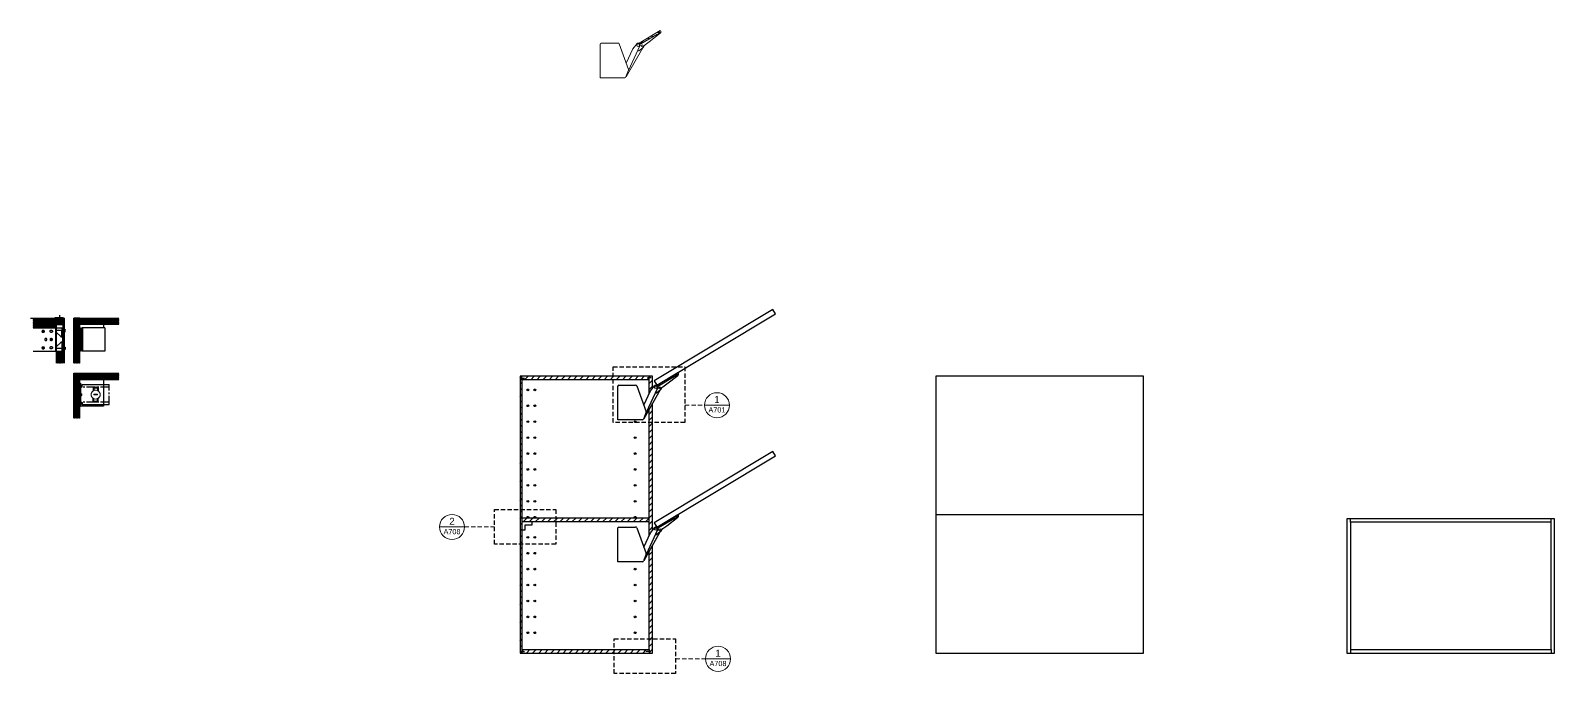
# Model space of a CAD drawing. Header units: millimetres. Extents: x -81 to 6320, y 1460 to 5690.
# Drawn here: x -80.7 to 359.7, y 2784.2 to 2970 of the extents above; entities that cross this region are included whole.
import ezdxf
from ezdxf.enums import TextEntityAlignment as Align

# ---------------------------------------------------------------- set-up
doc = ezdxf.new("R2010")
doc.units = ezdxf.units.MM
for name, pattern in [('ACAD_ISO02W100', [15, 12, -3]), ('CENTERX2', [4, 2.5, -0.5, 0.5, -0.5]), ('DASHED2', [0.375, 0.25, -0.125])]:
    doc.linetypes.add(name, pattern=pattern)
for name, color, linetype, lineweight in [('A-ANNO-SYMB', 3, 'Continuous', 18), ('meccanismi', 4, 'Continuous', 18), ('viti', 2, 'Continuous', 18)]:
    doc.layers.add(name, color=color, linetype=linetype, lineweight=lineweight)
doc.styles.get("Standard").update_dxf_attribs({"font": 'Arial.ttf'})
pattern_1 = [(45, (-31.38479, 2717.83407), (-0.08838835, 0.08838835), [])]

# ---------------------------------------------------------------- blocks, each defined once
blk = doc.blocks.new('mecc1')
for p, q in [((39.58, 324.42), (39.58, 330.26)), ((39.8, 330.49), (42.72, 330.49)), ((42.93, 330.34), (44.57, 325.85)), ((44.57, 325.77), (44.11, 324.57)), ((43.9, 324.42), (39.58, 324.42))]:
    blk.add_line(p, q)
for centre, radius, start, end in [((39.8, 330.26), 0.223, 90, 180), ((42.72, 330.26), 0.223, 20.0419, 90), ((44.46, 325.81), 0.111, 339.2869, 20.0419), ((43.9, 324.65), 0.223, 270, 339.2869)]:
    blk.add_arc(centre, radius, start, end)
blk = doc.blocks.new('anta')
blk.add_lwpolyline([(92.24, 357.47), (91.47, 358.76), (57.19, 338.14), (57.96, 336.86)], close=True)

msp = doc.modelspace()

# ---------------------------------------------------------------- hatches: boundary and pattern name
h = msp.add_hatch()
h.set_pattern_fill('ANSI31', color=256, scale=10)
h.set_pattern_definition([(45, (441.5808, 2513.2355), (-0.8838835, 0.8838835), [])])
h.paths.add_polyline_path([(61.29, 2869.13), (61.29, 2791.13), (98.09, 2791.13), (98.09, 2869.13)], flags=16)
h.paths.add_polyline_path([(61.29, 2828.13), (98.09, 2828.13), (98.09, 2829.13), (61.29, 2829.13)], flags=16)
h.paths.add_polyline_path([(99.09, 2821.31), (98.09, 2819.56), (98.09, 2824.08), (98.45, 2824.87), (99.09, 2825.63), (99.09, 2862.31), (98.09, 2860.56), (98.09, 2865.08), (98.45, 2865.87), (99.09, 2866.63), (99.09, 2870.13), (60.79, 2870.13), (60.79, 2790.13), (99.09, 2790.13)])
at = {"layer": 'meccanismi', "linetype": 'ACAD_ISO02W100'}
h = msp.add_hatch(dxfattribs=at)
h.set_pattern_fill('ANSI31', color=256)
h.set_pattern_definition([(45, (32.54337, 2809.30155), (-0.08838835, 0.08838835), [])])
h.paths.add_polyline_path([(-73.14, 2886.94), (-73.54, 2886.94), (-79.9, 2886.94), (-79.9, 2884.07), (-73.3, 2884.07), (-73.14, 2884.07)])
h.paths.add_polyline_path([(-71.34, 2878, 0.507256), (-71.55, 2877.41), (-73.14, 2877.41), (-73.14, 2873.94), (-71.34, 2873.94)])
at = {"layer": 'meccanismi'}
h = msp.add_hatch(dxfattribs=at)
h.set_pattern_fill('ANSI31', color=256, scale=0.076, angle=180)
h.set_pattern_definition([(225, (1813.89868, -17.977), (0.170624866, -0.170624866), [])])
h.paths.add_polyline_path([(-71.34, 2886.94), (-71.34, 2884.94), (-73.14, 2884.94), (-73.14, 2886.94)])
h.paths.add_polyline_path([(-71.34, 2887.14), (-71.34, 2886.94), (-73.14, 2886.94), (-73.54, 2886.94), (-73.54, 2887.14)])
at = {"layer": 'meccanismi', "linetype": 'ACAD_ISO02W100'}
h = msp.add_hatch(dxfattribs=at)
h.set_pattern_fill('ANSI31', color=256)
h.set_pattern_definition(pattern_1)
h.paths.add_polyline_path([(-66.46, 2886.94), (-55.17, 2886.94), (-55.17, 2885.03), (-66.46, 2885.03)])
edge = h.paths.add_edge_path()
edge.add_line((-68.17, 2886.94), (-66.46, 2886.94))
edge.add_line((-66.46, 2886.94), (-66.46, 2885.03))
edge.add_line((-66.46, 2885.03), (-66.46, 2883.38))
edge.add_line((-66.46, 2883.38), (-67.4, 2883.38))
edge.add_line((-67.4, 2883.38), (-67.4, 2882.89))
edge.add_line((-67.4, 2882.89), (-66.46, 2882.9))
edge.add_spline(control_points=[(-66.24, 2882.81), (-66.34, 2882.81), (-66.46, 2882.81), (-66.46, 2882.9)], knot_values=[0.000042, 0.000042, 0.000042, 0.000042, 0.246236, 0.246236, 0.246236, 0.246236], degree=3, periodic=0)
edge.add_line((-66.46, 2882.9), (-66.46, 2880.98))
edge.add_line((-66.46, 2880.98), (-67.4, 2880.98))
edge.add_line((-67.4, 2880.98), (-67.4, 2880.49))
edge.add_line((-67.4, 2880.49), (-66.46, 2880.5))
edge.add_spline(control_points=[(-66.24, 2880.41), (-66.34, 2880.41), (-66.46, 2880.41), (-66.46, 2880.5)], knot_values=[0.000042, 0.000042, 0.000042, 0.000042, 0.246236, 0.246236, 0.246236, 0.246236], degree=3, periodic=0)
edge.add_line((-66.46, 2880.5), (-66.46, 2878.58))
edge.add_line((-66.46, 2878.58), (-67.4, 2878.58))
edge.add_line((-67.4, 2878.58), (-67.4, 2878.09))
edge.add_line((-67.4, 2878.09), (-66.46, 2878.1))
edge.add_spline(control_points=[(-66.24, 2878.01), (-66.34, 2878.01), (-66.46, 2878.01), (-66.46, 2878.1)], knot_values=[0.000042, 0.000042, 0.000042, 0.000042, 0.246236, 0.246236, 0.246236, 0.246236], degree=3, periodic=0)
edge.add_line((-66.46, 2878.1), (-66.46, 2873.94))
edge.add_line((-66.46, 2873.94), (-68.17, 2873.94))
edge.add_line((-68.17, 2873.94), (-68.17, 2886.94))
h = msp.add_hatch(dxfattribs=at)
h.set_pattern_fill('ANSI31', color=256)
h.set_pattern_definition(pattern_1)
h.paths.add_polyline_path([(-66.46, 2871.02), (-55.17, 2871.02), (-55.17, 2869.11), (-66.46, 2869.11)])
edge = h.paths.add_edge_path()
edge.add_line((-68.17, 2871.02), (-66.46, 2871.02))
edge.add_line((-66.46, 2871.02), (-66.46, 2869.11))
edge.add_line((-66.46, 2869.11), (-66.46, 2867.46))
edge.add_line((-66.46, 2867.46), (-67.4, 2867.46))
edge.add_line((-67.4, 2867.46), (-67.4, 2866.97))
edge.add_line((-67.4, 2866.97), (-66.46, 2866.98))
edge.add_spline(control_points=[(-66.24, 2866.89), (-66.34, 2866.89), (-66.46, 2866.89), (-66.46, 2866.98)], knot_values=[0.000042, 0.000042, 0.000042, 0.000042, 0.246236, 0.246236, 0.246236, 0.246236], degree=3, periodic=0)
edge.add_line((-66.46, 2866.98), (-66.46, 2865.06))
edge.add_line((-66.46, 2865.06), (-67.4, 2865.06))
edge.add_line((-67.4, 2865.06), (-67.4, 2864.57))
edge.add_line((-67.4, 2864.57), (-66.46, 2864.58))
edge.add_spline(control_points=[(-66.24, 2864.49), (-66.34, 2864.49), (-66.46, 2864.49), (-66.46, 2864.58)], knot_values=[0.000042, 0.000042, 0.000042, 0.000042, 0.246236, 0.246236, 0.246236, 0.246236], degree=3, periodic=0)
edge.add_line((-66.46, 2864.58), (-66.46, 2862.66))
edge.add_line((-66.46, 2862.66), (-67.4, 2862.66))
edge.add_line((-67.4, 2862.66), (-67.4, 2862.17))
edge.add_line((-67.4, 2862.17), (-66.46, 2862.18))
edge.add_spline(control_points=[(-66.24, 2862.09), (-66.34, 2862.09), (-66.46, 2862.09), (-66.46, 2862.18)], knot_values=[0.000042, 0.000042, 0.000042, 0.000042, 0.246236, 0.246236, 0.246236, 0.246236], degree=3, periodic=0)
edge.add_line((-66.46, 2862.18), (-66.46, 2861.49))
edge.add_line((-66.46, 2861.49), (-66.46, 2858.02))
edge.add_line((-66.46, 2858.02), (-68.17, 2858.02))
edge.add_line((-68.17, 2858.02), (-68.17, 2871.02))

# ---------------------------------------------------------------- linework, layer by layer
for p, q in [((-73.14, 2873.94), (-73.14, 2886.94)), ((-72.24, 2886.14), (-72.24, 2887.74)), ((-70.94, 2886.94), (-71.34, 2886.94)), ((-71.34, 2886.94), (-71.34, 2873.94)), ((-68.17, 2873.94), (-68.17, 2886.94)), ((-66.46, 2886.94), (-68.17, 2886.94)), ((-66.46, 2886.94), (-55.17, 2886.94)), ((-59.6, 2885.03), (-59.6, 2884.07)), ((-77.62, 2884.07), (-73.14, 2884.07)), ((-73.52, 2884.07), (-73.52, 2878)), ((-73.14, 2877.41), (-73.14, 2884.07)), ((-71.34, 2877.95), (-71.34, 2883.53)), ((-71.23, 2883.64), (-70.8, 2883.64)), ((-71.23, 2883.64), (-70.8, 2883.64)), ((-71.12, 2878.11), (-71.12, 2883.37)), ((-70.96, 2883.42), (-71.07, 2883.42)), ((-70.9, 2882.98), (-70.9, 2883.37)), ((-70.85, 2882.92), (-70.74, 2882.92)), ((-70.74, 2882.92), (-70.85, 2882.92)), ((-70.69, 2882.98), (-70.69, 2883.53)), ((-66.46, 2884.07), (-66.24, 2884.07)), ((-66.46, 2884.07), (-66.24, 2884.07)), ((-66.24, 2884.07), (-66.24, 2878)), ((-65.86, 2877.41), (-65.86, 2884.07)), ((-65.64, 2884.07), (-65.64, 2878)), ((-59.26, 2884.07), (-59.26, 2877.41)), ((-79.9, 2877.41), (-73.3, 2877.41)), ((-77.62, 2877.41), (-73.14, 2877.41)), ((-73.52, 2878), (-73.52, 2877.41)), ((-71.23, 2877.84), (-70.8, 2877.84)), ((-70.96, 2878.05), (-71.07, 2878.05)), ((-70.9, 2878.5), (-70.9, 2878.11)), ((-70.85, 2878.56), (-70.74, 2878.56)), ((-70.74, 2878.56), (-70.85, 2878.56)), ((-70.69, 2878.5), (-70.69, 2877.95)), ((-66.24, 2877.41), (-66.46, 2877.41)), ((-66.24, 2878), (-66.24, 2877.41)), ((-59.26, 2877.41), (-65.86, 2877.41)), ((-65.64, 2878), (-65.64, 2877.41)), ((-68.17, 2858.02), (-68.17, 2871.02)), ((-68.17, 2871.02), (-55.17, 2871.02)), ((-66.46, 2858.02), (-66.46, 2871.02)), ((-66.46, 2868.15), (-66.24, 2868.15)), ((-66.46, 2861.49), (-66.46, 2868.15)), ((-66.46, 2868.15), (-66.24, 2868.15)), ((-66.46, 2866.98), (-66.46, 2867.46)), ((-66.24, 2868.15), (-66.24, 2862.08)), ((-66.14, 2867.57), (-66.05, 2867.57)), ((-65.75, 2867.72), (-59.6, 2867.72)), ((60.79, 2870.13), (60.79, 2790.13)), ((99.09, 2870.13), (60.79, 2870.13)), ((61.29, 2869.13), (61.29, 2870.13)), ((98.09, 2869.13), (98.09, 2870.13)), ((98.45, 2865.87), (99.77, 2867.43)), ((99.09, 2866.63), (99.09, 2870.13)), ((99.92, 2867.5), (100.3, 2867.5)), ((100.3, 2867.5), (106.42, 2871.18)), ((100.58, 2867.17), (100.45, 2867.37)), ((100.79, 2867.28), (100.67, 2867.48)), ((105.37, 2870), (100.79, 2867.28)), ((102.05, 2867.08), (103.2, 2867.92)), ((103.2, 2867.92), (106.38, 2870.37)), ((105.62, 2870.14), (105.37, 2870)), ((106.53, 2870.63), (105.62, 2870.14)), ((105.62, 2870.14), (105.62, 2870.14)), ((106.38, 2871.24), (106.38, 2871.24)), ((106.38, 2870.37), (106.53, 2870.63)), ((-66.46, 2864.58), (-66.46, 2865.06)), ((-62.6, 2866.77), (-62.6, 2865.9)), ((-62.6, 2862.87), (-62.6, 2863.74)), ((-62.43, 2866.61), (-62.43, 2865.99)), ((-62.43, 2863.03), (-62.43, 2863.65)), ((-61.31, 2866.61), (-61.31, 2865.99)), ((-61.31, 2863.03), (-61.31, 2863.65)), ((-61.15, 2866.77), (-61.15, 2865.9)), ((-61.15, 2862.87), (-61.15, 2863.74)), ((101.32, 2866.21), (96.52, 2857.81)), ((96.56, 2861.75), (98.45, 2865.87)), ((100.51, 2866.71), (97.2, 2859.63)), ((100.56, 2866.87), (100.51, 2866.71)), ((100.59, 2866.98), (100.56, 2866.87)), ((100.58, 2867.17), (100.59, 2867.11)), ((100.59, 2867.11), (100.59, 2866.98)), ((101.66, 2866.67), (102.05, 2867.08)), ((-66.46, 2861.49), (-66.24, 2861.49)), ((-66.24, 2861.49), (-66.46, 2861.49)), ((-66.24, 2862.08), (-66.24, 2861.49)), ((-65.75, 2861.92), (-59.6, 2861.92)), ((99.09, 2825.63), (99.09, 2862.31)), ((64.29, 2827.13), (64.29, 2828.13)), ((100.3, 2826.5), (106.42, 2830.18)), ((105.37, 2829), (100.79, 2826.28)), ((103.2, 2826.92), (106.38, 2829.37)), ((105.62, 2829.14), (105.37, 2829)), ((106.53, 2829.63), (105.62, 2829.14)), ((105.62, 2829.14), (105.62, 2829.14)), ((106.38, 2830.24), (106.38, 2830.24)), ((106.38, 2829.37), (106.53, 2829.63)), ((180.95, 2830.13), (240.95, 2830.13)), ((300.73, 2827.93), (300.73, 2828.93)), ((358.73, 2827.93), (358.73, 2828.93)), ((61.29, 2825.78), (62.29, 2825.78)), ((62.29, 2825.78), (62.29, 2827.13)), ((62.29, 2827.13), (64.29, 2827.13)), ((101.32, 2825.21), (96.52, 2816.81)), ((96.56, 2820.75), (98.45, 2824.87)), ((100.51, 2825.71), (97.2, 2818.63)), ((98.45, 2824.87), (99.77, 2826.43)), ((100, 2824.38), (99.91, 2824.43)), ((99.92, 2826.5), (100.3, 2826.5)), ((100.58, 2826.17), (100.45, 2826.37)), ((100.56, 2825.87), (100.51, 2825.71)), ((100.59, 2825.98), (100.56, 2825.87)), ((100.58, 2826.17), (100.59, 2826.11)), ((100.59, 2826.11), (100.59, 2825.98)), ((100.79, 2826.28), (100.67, 2826.48)), ((101.66, 2825.67), (102.05, 2826.08)), ((102.05, 2826.08), (103.2, 2826.92)), ((99.09, 2790.13), (99.09, 2821.31)), ((60.79, 2790.13), (99.09, 2790.13)), ((61.29, 2791.13), (61.29, 2790.13)), ((97.09, 2790.63), (98.59, 2790.63)), ((98.09, 2791.13), (98.09, 2790.13)), ((300.73, 2791.13), (300.73, 2790.13)), ((358.73, 2791.13), (358.73, 2790.13))]:
    msp.add_line(p, q)
at = {"linetype": 'ACAD_ISO02W100'}
for p, q in [((-66.46, 2883.38), (-67.4, 2883.38)), ((-67.4, 2883.38), (-67.4, 2882.89)), ((-67.4, 2882.89), (-66.46, 2882.9)), ((-66.46, 2880.98), (-67.4, 2880.98)), ((-67.4, 2880.98), (-67.4, 2880.49)), ((-67.4, 2880.49), (-66.46, 2880.5)), ((-66.46, 2878.58), (-67.4, 2878.58)), ((-67.4, 2878.58), (-67.4, 2878.09)), ((-67.4, 2878.09), (-66.46, 2878.1)), ((-66.46, 2867.46), (-67.4, 2867.46)), ((-67.4, 2867.46), (-67.4, 2866.97)), ((61.03, 2869.56), (62.03, 2869.56)), ((97.66, 2869.77), (98.66, 2869.77)), ((-67.4, 2866.97), (-66.46, 2866.98)), ((-66.46, 2865.06), (-67.4, 2865.06)), ((-67.4, 2865.06), (-67.4, 2864.57)), ((-67.4, 2864.57), (-66.46, 2864.58)), ((-66.46, 2862.66), (-67.4, 2862.66)), ((-67.4, 2862.66), (-67.4, 2862.17)), ((-67.4, 2862.17), (-66.46, 2862.18)), ((61.03, 2790.57), (62.03, 2790.57))]:
    msp.add_line(p, q, dxfattribs=at)
for points in [[(-80.7, 2886.94), (-70.94, 2886.94), (-70.94, 2883.64)], [(-73.54, 2886.94), (-73.54, 2887.14), (-71.34, 2887.14), (-71.34, 2886.94)], [(-71.34, 2886.94), (-73.54, 2886.94)], [(-73.14, 2886.94), (-73.14, 2884.94)], [(-71.34, 2884.94), (-73.14, 2884.94)], [(-71.34, 2886.94), (-71.34, 2884.94)], [(-66.46, 2886.94), (-66.46, 2885.03)], [(-55.17, 2885.03), (-66.46, 2885.03)], [(-79.9, 2884.07), (-73.3, 2884.07)], [(-73.3, 2884.07), (-73.3, 2882.85)], [(-70.94, 2883.42), (-70.94, 2878.06)], [(-59.26, 2884.07), (-65.86, 2884.07)], [(-74.14, 2877.41), (-73.14, 2877.41)], [(-73.3, 2878.58), (-73.3, 2877.41)], [(-70.94, 2877.84), (-70.94, 2873.94)], [(-66.46, 2873.94), (-66.46, 2877.41)], [(-64.86, 2877.41), (-65.86, 2877.41)], [(-66.46, 2871.02), (-66.46, 2869.11)], [(-59.6, 2869.11), (-59.6, 2861.49), (-66.46, 2861.49)], [(-55.17, 2869.11), (-66.46, 2869.11)], [(98.09, 2865.08), (98.09, 2869.13), (61.29, 2869.13), (61.29, 2791.13), (98.09, 2791.13), (98.09, 2819.56)], [(-62.43, 2866.93), (-61.31, 2866.93)], [(-62.27, 2866.77), (-61.48, 2866.77)], [(-62.27, 2862.87), (-61.48, 2862.87)], [(100, 2865.38), (100.06, 2865.34), (100.19, 2865.34), (101.32, 2866.21)], [(-66.46, 2858.02), (-66.46, 2861.49)], [(-62.43, 2862.71), (-61.31, 2862.71)], [(98.09, 2824.08), (98.09, 2860.56)], [(100, 2824.38), (100.06, 2824.34), (100.19, 2824.34), (101.32, 2825.21)]]:
    msp.add_lwpolyline(points)
at = {"linetype": 'CENTERX2'}
for points in [[(-73.14, 2882.73), (-71.97, 2881.56, 0.668179), (-71.6, 2881.71), (-71.6, 2883.14, 0.414214), (-71.81, 2883.36), (-73.24, 2883.36, 0.668179), (-73.39, 2882.99), (-73.26, 2882.85)], [(-73.14, 2878.75), (-71.97, 2879.92, -0.668179), (-71.6, 2879.77), (-71.6, 2878.34, -0.414214), (-71.81, 2878.12), (-73.24, 2878.12, -0.668179), (-73.39, 2878.49), (-73.26, 2878.63)]]:
    msp.add_lwpolyline(points, format="xyb", dxfattribs=at)
for points in [[(-73.14, 2882.85), (-73.3, 2882.85), (-73.3, 2878.63), (-73.14, 2878.63)], [(-73.14, 2881.82), (-73.3, 2881.82)], [(-73.14, 2884.07), (-71.55, 2884.07)], [(-73.14, 2878.63), (-73.14, 2882.85)], [(-73.14, 2879.66), (-73.3, 2879.66)], [(-73.14, 2877.41), (-71.55, 2877.41)], [(-65.81, 2867.06), (-65.81, 2867.67)], [(-59.6, 2867.72), (-57.99, 2867.72)], [(-57.94, 2861.97), (-57.94, 2867.67)], [(-57.99, 2867), (-65.75, 2867)], [(-65.81, 2862.58), (-65.81, 2861.97)], [(-57.99, 2862.64), (-65.75, 2862.64)], [(-59.6, 2861.92), (-57.99, 2861.92)]]:
    msp.add_lwpolyline(points, dxfattribs=at)
at = {"linetype": 'DASHED2', "ltscale": 5}
for points in [[(87.69, 2872.83), (108.41, 2872.83), (108.41, 2856.73), (87.69, 2856.73)], [(53.37, 2831.58), (71.1, 2831.58), (71.1, 2821.55), (53.37, 2821.55)], [(88.01, 2794.24), (105.74, 2794.24), (105.74, 2784.21), (88.01, 2784.21)]]:
    msp.add_lwpolyline(points, close=True, dxfattribs=at)
for points in [[(180.95, 2790.13), (240.95, 2790.13), (240.95, 2870.13), (180.95, 2870.13)], [(61.29, 2828.13), (98.09, 2828.13), (98.09, 2829.13), (61.29, 2829.13)], [(299.73, 2790.13), (359.73, 2790.13), (359.73, 2828.93), (299.73, 2828.93)], [(300.73, 2791.13), (358.73, 2791.13), (358.73, 2827.93), (300.73, 2827.93)]]:
    msp.add_lwpolyline(points, close=True)
at = {"linetype": 'CENTERX2'}
for centre in [(-74.7, 2883.11), (-74.7, 2878.37)]:
    msp.add_circle(centre, 0.34, dxfattribs=at)
for centre, radius in [((100, 2866.96), 0.371), ((100.98, 2867.75), 0.0831), ((101.24, 2867.91), 0.104), ((102.96, 2868.86), 0.0831), ((104.07, 2869.49), 0.0831), ((105.73, 2870.62), 0.0831), ((106.11, 2870.67), 0.0831), ((63.06, 2866.18), 0.25), ((65.06, 2866.18), 0.25), ((101.19, 2866.75), 0.261), ((63.06, 2861.58), 0.25), ((65.06, 2861.58), 0.25), ((63.06, 2856.98), 0.25), ((65.06, 2856.98), 0.25), ((94.04, 2856.98), 0.25), ((63.06, 2852.38), 0.25), ((65.06, 2852.38), 0.25), ((94.04, 2852.38), 0.25), ((63.05, 2847.78), 0.25), ((65.05, 2847.78), 0.25), ((94.04, 2847.78), 0.25), ((63.05, 2843.18), 0.25), ((65.05, 2843.18), 0.25), ((94.04, 2843.18), 0.25), ((63.05, 2838.58), 0.25), ((65.05, 2838.58), 0.25), ((94.04, 2838.58), 0.25), ((63.05, 2833.98), 0.25), ((65.05, 2833.98), 0.25), ((94.04, 2833.98), 0.25), ((63.05, 2829.38), 0.25), ((65.05, 2829.38), 0.25), ((94.04, 2829.38), 0.25), ((102.96, 2827.86), 0.0831), ((104.07, 2828.49), 0.0831), ((105.73, 2829.62), 0.0831), ((106.11, 2829.67), 0.0831), ((63.03, 2823.58), 0.25), ((65.03, 2823.58), 0.25), ((100, 2825.96), 0.371), ((100.98, 2826.75), 0.0831), ((101.19, 2825.75), 0.261), ((101.24, 2826.91), 0.104), ((63.03, 2818.98), 0.25), ((65.03, 2818.98), 0.25), ((63.03, 2814.38), 0.25), ((65.03, 2814.38), 0.25), ((94.04, 2814.38), 0.25), ((63.03, 2809.78), 0.25), ((63.03, 2809.78), 0.25), ((65.03, 2809.78), 0.25), ((65.03, 2809.78), 0.25), ((94.04, 2809.78), 0.25), ((63.03, 2805.18), 0.25), ((65.03, 2805.18), 0.25), ((94.04, 2805.18), 0.25), ((63.03, 2800.58), 0.25), ((65.03, 2800.58), 0.25), ((94.04, 2800.58), 0.25), ((63.03, 2795.98), 0.25), ((65.03, 2795.98), 0.25), ((94.04, 2795.98), 0.25)]:
    msp.add_circle(centre, radius)
for centre, radius, start, end in [((-76.26, 2880.74), 0.325, 0, 180), ((-76.26, 2880.74), 0.325, 180, 0), ((-71.23, 2883.86), 0.39, 146.3194, 253.9061), ((-71.23, 2877.62), 0.39, 106.0939, 213.6806)]:
    msp.add_arc(centre, radius, start, end, dxfattribs=at)
for centre, radius, start, end in [((-66.14, 2884), 0.533, 283.2346, 301.7546), ((-66.14, 2877.47), 0.533, 96.9212, 101.1487), ((-66.14, 2877.47), 0.533, 58.2447, 76.7652), ((-66.14, 2868.08), 0.533, 258.8516, 263.1259), ((-66.14, 2868.08), 0.533, 283.2346, 308.2598), ((99.92, 2867.3), 0.2, 90, 139.8872), ((100.66, 2867.23), 0.25, 87.4085, 145.319), ((106.02, 2870.81), 0.54, 340.6748, 43.3978), ((101.15, 2866.69), 0.514, 289.5694, 357.5735), ((-66.14, 2861.55), 0.533, 96.9212, 101.1487), ((-66.14, 2861.55), 0.533, 51.7394, 76.7652), ((106.02, 2829.81), 0.54, 340.6748, 43.3978), ((99.92, 2826.3), 0.2, 90, 139.8872), ((100.66, 2826.23), 0.25, 87.4085, 145.319), ((101.15, 2825.69), 0.514, 289.5694, 357.5735)]:
    msp.add_arc(centre, radius, start, end)
for points in [[(-71.34, 2883.53), (-71.34, 2883.58), (-71.28, 2883.64), (-71.23, 2883.64)], [(-71.12, 2883.37), (-71.12, 2883.39), (-71.09, 2883.42), (-71.07, 2883.42)], [(-70.9, 2883.37), (-70.9, 2883.39), (-70.93, 2883.42), (-70.96, 2883.42)], [(-70.9, 2882.98), (-70.9, 2882.95), (-70.88, 2882.92), (-70.85, 2882.92)], [(-70.8, 2883.64), (-70.74, 2883.64), (-70.69, 2883.58), (-70.69, 2883.53)], [(-70.74, 2882.92), (-70.72, 2882.92), (-70.69, 2882.95), (-70.69, 2882.98)], [(-71.34, 2877.95), (-71.34, 2877.9), (-71.28, 2877.84), (-71.23, 2877.84)], [(-71.12, 2878.11), (-71.12, 2878.08), (-71.09, 2878.05), (-71.07, 2878.05)], [(-70.9, 2878.11), (-70.9, 2878.08), (-70.93, 2878.05), (-70.96, 2878.05)], [(-70.9, 2878.5), (-70.9, 2878.53), (-70.88, 2878.56), (-70.85, 2878.56)], [(-70.8, 2877.84), (-70.74, 2877.84), (-70.69, 2877.9), (-70.69, 2877.95)], [(-70.74, 2878.56), (-70.72, 2878.56), (-70.69, 2878.53), (-70.69, 2878.5)], [(-66.54, 2878.12), (-66.54, 2878.11), (-66.52, 2878.11), (-66.52, 2878.12)], [(-65.81, 2867.67), (-65.81, 2867.69), (-65.78, 2867.72), (-65.75, 2867.72)], [(-57.94, 2867.67), (-57.94, 2867.69), (-57.97, 2867.72), (-57.99, 2867.72)], [(-62.43, 2866.93), (-62.51, 2866.93), (-62.6, 2866.84), (-62.6, 2866.77)], [(-62.43, 2862.71), (-62.51, 2862.71), (-62.6, 2862.79), (-62.6, 2862.87)], [(-62.27, 2866.77), (-62.35, 2866.77), (-62.43, 2866.68), (-62.43, 2866.61)], [(-62.27, 2862.87), (-62.35, 2862.87), (-62.43, 2862.96), (-62.43, 2863.03)], [(-61.48, 2866.77), (-61.4, 2866.77), (-61.31, 2866.68), (-61.31, 2866.61)], [(-61.48, 2862.87), (-61.4, 2862.87), (-61.31, 2862.96), (-61.31, 2863.03)], [(-61.31, 2866.93), (-61.24, 2866.93), (-61.15, 2866.84), (-61.15, 2866.77)], [(-61.31, 2862.71), (-61.24, 2862.71), (-61.15, 2862.79), (-61.15, 2862.87)], [(-65.75, 2861.92), (-65.78, 2861.92), (-65.81, 2861.95), (-65.81, 2861.97)], [(-57.99, 2861.92), (-57.97, 2861.92), (-57.94, 2861.95), (-57.94, 2861.97)]]:
    msp.add_open_spline(points, degree=3)
for points in [[(-65.75, 2867), (-65.78, 2867), (-65.81, 2867.03), (-65.81, 2867.06)], [(-57.99, 2867), (-57.97, 2867), (-57.94, 2867.03), (-57.94, 2867.06)], [(-65.81, 2862.58), (-65.81, 2862.61), (-65.78, 2862.64), (-65.75, 2862.64)], [(-57.94, 2862.58), (-57.94, 2862.61), (-57.97, 2862.64), (-57.99, 2862.64)]]:
    msp.add_open_spline(points, degree=3, dxfattribs=at)
at = {"layer": 'A-ANNO-SYMB', "linetype": 'DASHED2', "ltscale": 5}
for p, q in [((108.41, 2861.75), (114.06, 2861.75)), ((44.74, 2826.56), (53.37, 2826.56)), ((105.74, 2788.45), (114.37, 2788.45))]:
    msp.add_line(p, q, dxfattribs=at)
at = {"layer": 'A-ANNO-SYMB', "linetype": 'Continuous'}
for p, q in [((114.06, 2861.75), (121.3, 2861.75)), ((37.5, 2826.56), (44.74, 2826.56)), ((114.37, 2788.45), (121.62, 2788.45))]:
    msp.add_line(p, q, dxfattribs=at)
for centre in [(117.68, 2861.75), (41.12, 2826.56), (117.99, 2788.45)]:
    msp.add_circle(centre, 3.62, dxfattribs=at)
at = {"layer": 'meccanismi'}
for p, q in [((95.2, 2966.37), (101.32, 2970.05)), ((100.27, 2968.86), (95.69, 2966.14)), ((98.11, 2966.78), (101.28, 2969.23)), ((100.52, 2969), (100.27, 2968.86)), ((101.43, 2969.5), (100.52, 2969)), ((100.52, 2969), (100.52, 2969)), ((101.28, 2969.23), (101.43, 2969.5)), ((96.22, 2965.07), (91.42, 2956.67)), ((91.46, 2960.62), (93.35, 2964.74)), ((95.41, 2965.58), (92.11, 2958.49)), ((93.35, 2964.74), (94.67, 2966.3)), ((94.82, 2966.37), (95.2, 2966.37)), ((95.48, 2966.03), (95.36, 2966.23)), ((95.46, 2965.73), (95.41, 2965.58)), ((95.49, 2965.84), (95.46, 2965.73)), ((95.48, 2966.03), (95.49, 2965.97)), ((95.49, 2965.97), (95.49, 2965.84)), ((95.69, 2966.14), (95.57, 2966.34)), ((96.56, 2965.53), (96.95, 2965.94)), ((96.95, 2965.94), (98.11, 2966.78))]:
    msp.add_line(p, q, dxfattribs=at)
msp.add_lwpolyline([(94.81, 2964.29), (94.97, 2964.21), (95.09, 2964.21), (96.22, 2965.07)], dxfattribs=at)
for centre, radius, start, end in [((100.93, 2969.67), 0.54, 340.6748, 43.3978), ((94.82, 2966.17), 0.2, 90, 139.8872), ((95.56, 2966.09), 0.25, 87.4085, 145.319), ((96.05, 2965.56), 0.514, 289.5694, 357.5735)]:
    msp.add_arc(centre, radius, start, end, dxfattribs=at)
at = {"layer": 'viti'}
for p, q in [((-66.46, 2873.94), (-66.46, 2886.94)), ((-67.36, 2882.97), (-67.36, 2883.31)), ((-67.36, 2880.57), (-67.36, 2880.91)), ((-66.46, 2883.33), (-67.34, 2883.33)), ((-66.46, 2882.95), (-67.34, 2882.95)), ((-66.46, 2880.93), (-67.34, 2880.93)), ((-66.46, 2880.55), (-67.34, 2880.55)), ((-67.2, 2883.36), (-67.29, 2882.92)), ((-67.2, 2880.96), (-67.29, 2880.52)), ((-67.18, 2883.36), (-67.27, 2882.92)), ((-67.14, 2882.95), (-67.27, 2882.95)), ((-67.18, 2880.96), (-67.27, 2880.52)), ((-67.14, 2880.55), (-67.27, 2880.55)), ((-67.05, 2883.36), (-67.14, 2882.92)), ((-67.05, 2880.96), (-67.14, 2880.52)), ((-67.03, 2883.36), (-67.12, 2882.92)), ((-66.99, 2882.95), (-67.12, 2882.95)), ((-67.03, 2880.96), (-67.12, 2880.52)), ((-66.99, 2880.55), (-67.12, 2880.55)), ((-66.9, 2883.36), (-66.99, 2882.92)), ((-66.9, 2880.96), (-66.99, 2880.52)), ((-66.88, 2883.36), (-66.97, 2882.92)), ((-66.84, 2882.95), (-66.97, 2882.95)), ((-66.88, 2880.96), (-66.97, 2880.52)), ((-66.84, 2880.55), (-66.97, 2880.55)), ((-66.75, 2883.36), (-66.84, 2882.92)), ((-66.75, 2880.96), (-66.84, 2880.52)), ((-66.73, 2883.36), (-66.82, 2882.92)), ((-66.69, 2882.95), (-66.82, 2882.95)), ((-66.73, 2880.96), (-66.82, 2880.52)), ((-66.69, 2880.55), (-66.82, 2880.55)), ((-66.6, 2883.36), (-66.69, 2882.92)), ((-66.6, 2880.96), (-66.69, 2880.52)), ((-66.58, 2883.36), (-66.67, 2882.92)), ((-66.54, 2882.95), (-66.67, 2882.95)), ((-66.58, 2880.96), (-66.67, 2880.52)), ((-66.54, 2880.55), (-66.67, 2880.55)), ((-66.46, 2883.31), (-66.54, 2882.92)), ((-66.46, 2880.91), (-66.54, 2880.52)), ((-66.46, 2883.21), (-66.52, 2882.92)), ((-66.46, 2880.81), (-66.52, 2880.52)), ((-66.46, 2882.9), (-66.46, 2883.38)), ((-66.46, 2880.5), (-66.46, 2880.98)), ((-66.14, 2883.49), (-66.05, 2883.49)), ((-66.14, 2881.09), (-66.05, 2881.09)), ((-66.13, 2882.79), (-66.13, 2883.49)), ((-66.13, 2882.79), (-66.05, 2882.79)), ((-66.13, 2880.39), (-66.13, 2881.09)), ((-66.05, 2882.79), (-66.05, 2883.49)), ((-66.05, 2880.39), (-66.05, 2881.09)), ((-67.36, 2878.17), (-67.36, 2878.51)), ((-66.46, 2878.53), (-67.34, 2878.53)), ((-66.46, 2878.15), (-67.34, 2878.15)), ((-67.2, 2878.56), (-67.29, 2878.12)), ((-67.18, 2878.56), (-67.27, 2878.12)), ((-67.14, 2878.15), (-67.27, 2878.15)), ((-67.05, 2878.56), (-67.14, 2878.12)), ((-67.03, 2878.56), (-67.12, 2878.12)), ((-66.99, 2878.15), (-67.12, 2878.15)), ((-66.9, 2878.56), (-66.99, 2878.12)), ((-66.88, 2878.56), (-66.97, 2878.12)), ((-66.84, 2878.15), (-66.97, 2878.15)), ((-66.75, 2878.56), (-66.84, 2878.12)), ((-66.73, 2878.56), (-66.82, 2878.12)), ((-66.69, 2878.15), (-66.82, 2878.15)), ((-66.6, 2878.56), (-66.69, 2878.12)), ((-66.58, 2878.56), (-66.67, 2878.12)), ((-66.54, 2878.15), (-66.67, 2878.15)), ((-66.46, 2878.51), (-66.54, 2878.12)), ((-66.46, 2878.41), (-66.52, 2878.12)), ((-66.46, 2878.1), (-66.46, 2878.58)), ((-66.14, 2878.69), (-66.05, 2878.69)), ((-66.13, 2880.39), (-66.05, 2880.39)), ((-66.13, 2877.99), (-66.13, 2878.69)), ((-66.13, 2877.99), (-66.05, 2877.99)), ((-66.05, 2877.99), (-66.05, 2878.69)), ((-67.36, 2867.05), (-67.36, 2867.39)), ((-66.46, 2867.41), (-67.34, 2867.41)), ((-67.2, 2867.44), (-67.29, 2867)), ((-67.18, 2867.44), (-67.27, 2867)), ((-67.05, 2867.44), (-67.14, 2867)), ((-67.03, 2867.44), (-67.12, 2867)), ((-66.9, 2867.44), (-66.99, 2867)), ((-66.88, 2867.44), (-66.97, 2867)), ((-66.75, 2867.44), (-66.84, 2867)), ((-66.73, 2867.44), (-66.82, 2867)), ((-66.6, 2867.44), (-66.69, 2867)), ((-66.58, 2867.44), (-66.67, 2867)), ((-66.46, 2867.39), (-66.54, 2867)), ((-66.46, 2867.29), (-66.52, 2867)), ((-66.13, 2866.87), (-66.13, 2867.57)), ((-66.05, 2866.87), (-66.05, 2867.57)), ((-67.36, 2864.65), (-67.36, 2864.99)), ((-66.46, 2867.03), (-67.34, 2867.03)), ((-66.46, 2865.01), (-67.34, 2865.01)), ((-66.46, 2864.63), (-67.34, 2864.63)), ((-67.2, 2865.04), (-67.29, 2864.6)), ((-67.14, 2867.03), (-67.27, 2867.03)), ((-67.18, 2865.04), (-67.27, 2864.6)), ((-67.14, 2864.63), (-67.27, 2864.63)), ((-67.05, 2865.04), (-67.14, 2864.6)), ((-66.99, 2867.03), (-67.12, 2867.03)), ((-67.03, 2865.04), (-67.12, 2864.6)), ((-66.99, 2864.63), (-67.12, 2864.63)), ((-66.9, 2865.04), (-66.99, 2864.6)), ((-66.84, 2867.03), (-66.97, 2867.03)), ((-66.88, 2865.04), (-66.97, 2864.6)), ((-66.84, 2864.63), (-66.97, 2864.63)), ((-66.75, 2865.04), (-66.84, 2864.6)), ((-66.69, 2867.03), (-66.82, 2867.03)), ((-66.73, 2865.04), (-66.82, 2864.6)), ((-66.69, 2864.63), (-66.82, 2864.63)), ((-66.6, 2865.04), (-66.69, 2864.6)), ((-66.54, 2867.03), (-66.67, 2867.03)), ((-66.58, 2865.04), (-66.67, 2864.6)), ((-66.54, 2864.63), (-66.67, 2864.63)), ((-66.46, 2864.99), (-66.54, 2864.6)), ((-66.46, 2864.89), (-66.52, 2864.6)), ((-66.14, 2865.17), (-66.05, 2865.17)), ((-66.13, 2866.87), (-66.05, 2866.87)), ((-66.13, 2864.47), (-66.13, 2865.17)), ((-66.13, 2864.47), (-66.05, 2864.47)), ((-66.05, 2864.47), (-66.05, 2865.17)), ((-61.87, 2864.9), (-62.38, 2864.9)), ((-61.87, 2864.9), (-61.36, 2864.9)), ((-67.36, 2862.25), (-67.36, 2862.59)), ((-66.46, 2862.61), (-67.34, 2862.61)), ((-66.46, 2862.23), (-67.34, 2862.23)), ((-67.2, 2862.64), (-67.29, 2862.2)), ((-67.18, 2862.64), (-67.27, 2862.2)), ((-67.14, 2862.23), (-67.27, 2862.23)), ((-67.05, 2862.64), (-67.14, 2862.2)), ((-67.03, 2862.64), (-67.12, 2862.2)), ((-66.99, 2862.23), (-67.12, 2862.23)), ((-66.9, 2862.64), (-66.99, 2862.2)), ((-66.88, 2862.64), (-66.97, 2862.2)), ((-66.84, 2862.23), (-66.97, 2862.23)), ((-66.75, 2862.64), (-66.84, 2862.2)), ((-66.73, 2862.64), (-66.82, 2862.2)), ((-66.69, 2862.23), (-66.82, 2862.23)), ((-66.6, 2862.64), (-66.69, 2862.2)), ((-66.58, 2862.64), (-66.67, 2862.2)), ((-66.54, 2862.23), (-66.67, 2862.23)), ((-66.46, 2862.59), (-66.54, 2862.2)), ((-66.46, 2862.49), (-66.52, 2862.2)), ((-66.46, 2862.18), (-66.46, 2862.66)), ((-66.14, 2862.77), (-66.05, 2862.77)), ((-66.13, 2862.07), (-66.13, 2862.77)), ((-66.13, 2862.07), (-66.05, 2862.07)), ((-66.05, 2862.07), (-66.05, 2862.77))]:
    msp.add_line(p, q, dxfattribs=at)
at = {"layer": 'viti', "linetype": 'CENTERX2'}
for p, q in [((-77.06, 2883.11), (-77.21, 2883.11)), ((-77.06, 2883.06), (-77.21, 2883.06)), ((-77.06, 2883.11), (-77.06, 2883.26)), ((-77.06, 2882.91), (-77.06, 2883.06)), ((-77.01, 2883.11), (-77.01, 2883.26)), ((-76.86, 2883.11), (-77.01, 2883.11)), ((-77.01, 2882.91), (-77.01, 2883.06)), ((-76.86, 2883.06), (-77.01, 2883.06)), ((-74.72, 2880.76), (-74.87, 2880.76)), ((-74.72, 2880.71), (-74.87, 2880.71)), ((-74.72, 2880.76), (-74.72, 2880.91)), ((-74.72, 2880.56), (-74.72, 2880.71)), ((-74.67, 2880.76), (-74.67, 2880.91)), ((-74.52, 2880.76), (-74.67, 2880.76)), ((-74.67, 2880.56), (-74.67, 2880.71)), ((-74.52, 2880.71), (-74.67, 2880.71)), ((-77.06, 2878.34), (-77.21, 2878.34)), ((-77.06, 2878.29), (-77.21, 2878.29)), ((-77.06, 2878.34), (-77.06, 2878.49)), ((-77.06, 2878.14), (-77.06, 2878.29)), ((-77.01, 2878.34), (-77.01, 2878.49)), ((-76.86, 2878.34), (-77.01, 2878.34)), ((-77.01, 2878.14), (-77.01, 2878.29)), ((-76.86, 2878.29), (-77.01, 2878.29))]:
    msp.add_line(p, q, dxfattribs=at)
for points in [[(-77.06, 2883.11), (-77.21, 2883.11), (-77.21, 2883.06)], [(-77.01, 2883.11), (-77.01, 2883.26), (-77.06, 2883.26)], [(-77.01, 2883.06), (-77.01, 2882.91), (-77.06, 2882.91)], [(-77.01, 2883.11), (-76.86, 2883.11), (-76.86, 2883.06)], [(-74.72, 2880.76), (-74.87, 2880.76), (-74.87, 2880.71)], [(-74.67, 2880.76), (-74.67, 2880.91), (-74.72, 2880.91)], [(-74.67, 2880.71), (-74.67, 2880.56), (-74.72, 2880.56)], [(-74.67, 2880.76), (-74.52, 2880.76), (-74.52, 2880.71)], [(-77.06, 2878.34), (-77.21, 2878.34), (-77.21, 2878.29)], [(-77.01, 2878.34), (-77.01, 2878.49), (-77.06, 2878.49)], [(-77.01, 2878.29), (-77.01, 2878.14), (-77.06, 2878.14)], [(-77.01, 2878.34), (-76.86, 2878.34), (-76.86, 2878.29)]]:
    msp.add_lwpolyline(points, dxfattribs=at)
at = {"layer": 'viti'}
for points in [[(-62.43, 2864.85), (-62.43, 2864.79)], [(-61.87, 2864.74), (-62.38, 2864.74)], [(-61.87, 2864.74), (-61.36, 2864.74)], [(-61.31, 2864.85), (-61.31, 2864.79)]]:
    msp.add_lwpolyline(points, dxfattribs=at)
for centre, radius in [((100.63, 2969.48), 0.0831), ((101.01, 2969.54), 0.0831), ((94.9, 2965.82), 0.371), ((95.88, 2966.61), 0.0831), ((96.09, 2965.61), 0.261), ((96.14, 2966.77), 0.104), ((97.86, 2967.72), 0.0831), ((98.97, 2968.35), 0.0831), ((-61.87, 2864.82), 1.3)]:
    msp.add_circle(centre, radius, dxfattribs=at)
at = {"layer": 'viti', "linetype": 'CENTERX2'}
for centre in [(-77.03, 2883.08), (-74.7, 2880.74), (-77.03, 2878.31)]:
    msp.add_circle(centre, 0.35, dxfattribs=at)
at = {"layer": 'viti'}
for centre, radius, start, end in [((-67.34, 2883.31), 0.02, 90, 180), ((-67.34, 2882.97), 0.02, 180, 270), ((-67.34, 2880.91), 0.02, 90, 180), ((-67.34, 2880.57), 0.02, 180, 270), ((-66.13, 2882.81), 0.02, 251.7048, 270), ((-67.34, 2878.51), 0.02, 90, 180), ((-67.34, 2878.17), 0.02, 180, 270), ((-66.13, 2880.41), 0.02, 251.7048, 270), ((-66.13, 2878.01), 0.02, 251.7048, 270), ((-67.34, 2867.39), 0.02, 90, 180), ((-67.34, 2867.05), 0.02, 180, 270), ((-67.34, 2864.99), 0.02, 90, 180), ((-67.34, 2864.65), 0.02, 180, 270), ((-66.13, 2866.89), 0.02, 251.7048, 270), ((-66.13, 2864.49), 0.02, 251.7048, 270), ((-61.87, 2864.82), 1.3, 123.7297, 236.2703), ((-61.87, 2864.82), 1.3, 64.5149, 115.4851), ((-61.87, 2864.82), 1.3, 244.5149, 295.4851), ((-61.87, 2864.82), 1.3, 288.21, 295.4851), ((-61.87, 2864.82), 1.3, 303.7297, 56.2703), ((-67.34, 2862.59), 0.02, 90, 180), ((-67.34, 2862.25), 0.02, 180, 270), ((-66.13, 2862.09), 0.02, 251.7048, 270)]:
    msp.add_arc(centre, radius, start, end, dxfattribs=at)
for points in [[(-67.29, 2882.92), (-67.3, 2882.91), (-67.28, 2882.91), (-67.27, 2882.92)], [(-67.29, 2880.52), (-67.3, 2880.51), (-67.28, 2880.51), (-67.27, 2880.52)], [(-67.2, 2883.36), (-67.2, 2883.37), (-67.18, 2883.37), (-67.18, 2883.36)], [(-67.2, 2880.96), (-67.2, 2880.97), (-67.18, 2880.97), (-67.18, 2880.96)], [(-67.14, 2882.92), (-67.15, 2882.91), (-67.13, 2882.91), (-67.12, 2882.92)], [(-67.14, 2880.52), (-67.15, 2880.51), (-67.13, 2880.51), (-67.12, 2880.52)], [(-67.05, 2883.36), (-67.05, 2883.37), (-67.03, 2883.37), (-67.03, 2883.36)], [(-67.05, 2880.96), (-67.05, 2880.97), (-67.03, 2880.97), (-67.03, 2880.96)], [(-66.99, 2882.92), (-66.99, 2882.91), (-66.97, 2882.91), (-66.97, 2882.92)], [(-66.99, 2880.52), (-66.99, 2880.51), (-66.97, 2880.51), (-66.97, 2880.52)], [(-66.9, 2883.36), (-66.9, 2883.37), (-66.88, 2883.37), (-66.88, 2883.36)], [(-66.9, 2880.96), (-66.9, 2880.97), (-66.88, 2880.97), (-66.88, 2880.96)], [(-66.84, 2882.92), (-66.84, 2882.91), (-66.82, 2882.91), (-66.82, 2882.92)], [(-66.84, 2880.52), (-66.84, 2880.51), (-66.82, 2880.51), (-66.82, 2880.52)], [(-66.75, 2883.36), (-66.75, 2883.37), (-66.73, 2883.37), (-66.73, 2883.36)], [(-66.75, 2880.96), (-66.75, 2880.97), (-66.73, 2880.97), (-66.73, 2880.96)], [(-66.69, 2882.92), (-66.69, 2882.91), (-66.67, 2882.91), (-66.67, 2882.92)], [(-66.69, 2880.52), (-66.69, 2880.51), (-66.67, 2880.51), (-66.67, 2880.52)], [(-66.6, 2883.36), (-66.6, 2883.37), (-66.58, 2883.37), (-66.58, 2883.36)], [(-66.6, 2880.96), (-66.6, 2880.97), (-66.58, 2880.97), (-66.58, 2880.96)], [(-66.54, 2882.92), (-66.54, 2882.91), (-66.52, 2882.91), (-66.52, 2882.92)], [(-66.54, 2880.52), (-66.54, 2880.51), (-66.52, 2880.51), (-66.52, 2880.52)], [(-66.14, 2883.49), (-66.24, 2883.45), (-66.46, 2883.49), (-66.46, 2883.38)], [(-66.46, 2882.9), (-66.46, 2882.78), (-66.24, 2882.83), (-66.14, 2882.79)], [(-66.14, 2881.09), (-66.24, 2881.05), (-66.46, 2881.09), (-66.46, 2880.98)], [(-66.46, 2880.5), (-66.46, 2880.38), (-66.24, 2880.43), (-66.14, 2880.39)], [(-65.86, 2883.14), (-65.86, 2883.14), (-65.85, 2883.49), (-66.05, 2883.49)], [(-65.86, 2883.14), (-65.86, 2883.14), (-65.85, 2882.79), (-66.05, 2882.79)], [(-65.86, 2880.74), (-65.86, 2880.74), (-65.85, 2881.09), (-66.05, 2881.09)], [(-65.86, 2880.74), (-65.86, 2880.74), (-65.85, 2880.39), (-66.05, 2880.39)], [(-67.29, 2878.12), (-67.3, 2878.11), (-67.28, 2878.11), (-67.27, 2878.12)], [(-67.2, 2878.56), (-67.2, 2878.57), (-67.18, 2878.57), (-67.18, 2878.56)], [(-67.14, 2878.12), (-67.15, 2878.11), (-67.13, 2878.11), (-67.12, 2878.12)], [(-67.05, 2878.56), (-67.05, 2878.57), (-67.03, 2878.57), (-67.03, 2878.56)], [(-66.99, 2878.12), (-66.99, 2878.11), (-66.97, 2878.11), (-66.97, 2878.12)], [(-66.9, 2878.56), (-66.9, 2878.57), (-66.88, 2878.57), (-66.88, 2878.56)], [(-66.84, 2878.12), (-66.84, 2878.11), (-66.82, 2878.11), (-66.82, 2878.12)], [(-66.75, 2878.56), (-66.75, 2878.57), (-66.73, 2878.57), (-66.73, 2878.56)], [(-66.69, 2878.12), (-66.69, 2878.11), (-66.67, 2878.11), (-66.67, 2878.12)], [(-66.6, 2878.56), (-66.6, 2878.57), (-66.58, 2878.57), (-66.58, 2878.56)], [(-66.14, 2878.69), (-66.24, 2878.65), (-66.46, 2878.69), (-66.46, 2878.58)], [(-66.46, 2878.1), (-66.46, 2877.98), (-66.24, 2878.03), (-66.14, 2877.99)], [(-65.86, 2878.34), (-65.86, 2878.34), (-65.85, 2878.69), (-66.05, 2878.69)], [(-65.86, 2878.34), (-65.86, 2878.34), (-65.85, 2877.99), (-66.05, 2877.99)], [(-67.2, 2867.44), (-67.2, 2867.45), (-67.18, 2867.45), (-67.18, 2867.44)], [(-67.05, 2867.44), (-67.05, 2867.45), (-67.03, 2867.45), (-67.03, 2867.44)], [(-66.9, 2867.44), (-66.9, 2867.45), (-66.88, 2867.45), (-66.88, 2867.44)], [(-66.75, 2867.44), (-66.75, 2867.45), (-66.73, 2867.45), (-66.73, 2867.44)], [(-66.6, 2867.44), (-66.6, 2867.45), (-66.58, 2867.45), (-66.58, 2867.44)], [(-66.14, 2867.57), (-66.24, 2867.53), (-66.46, 2867.57), (-66.46, 2867.46)], [(-65.86, 2867.22), (-65.86, 2867.22), (-65.85, 2867.57), (-66.05, 2867.57)], [(-67.29, 2867), (-67.3, 2866.99), (-67.28, 2866.99), (-67.27, 2867)], [(-67.29, 2864.6), (-67.3, 2864.59), (-67.28, 2864.59), (-67.27, 2864.6)], [(-67.2, 2865.04), (-67.2, 2865.05), (-67.18, 2865.05), (-67.18, 2865.04)], [(-67.14, 2867), (-67.15, 2866.99), (-67.13, 2866.99), (-67.12, 2867)], [(-67.14, 2864.6), (-67.15, 2864.59), (-67.13, 2864.59), (-67.12, 2864.6)], [(-67.05, 2865.04), (-67.05, 2865.05), (-67.03, 2865.05), (-67.03, 2865.04)], [(-66.99, 2867), (-66.99, 2866.99), (-66.97, 2866.99), (-66.97, 2867)], [(-66.99, 2864.6), (-66.99, 2864.59), (-66.97, 2864.59), (-66.97, 2864.6)], [(-66.9, 2865.04), (-66.9, 2865.05), (-66.88, 2865.05), (-66.88, 2865.04)], [(-66.84, 2867), (-66.84, 2866.99), (-66.82, 2866.99), (-66.82, 2867)], [(-66.84, 2864.6), (-66.84, 2864.59), (-66.82, 2864.59), (-66.82, 2864.6)], [(-66.75, 2865.04), (-66.75, 2865.05), (-66.73, 2865.05), (-66.73, 2865.04)], [(-66.69, 2867), (-66.69, 2866.99), (-66.67, 2866.99), (-66.67, 2867)], [(-66.69, 2864.6), (-66.69, 2864.59), (-66.67, 2864.59), (-66.67, 2864.6)], [(-66.6, 2865.04), (-66.6, 2865.05), (-66.58, 2865.05), (-66.58, 2865.04)], [(-66.54, 2867), (-66.54, 2866.99), (-66.52, 2866.99), (-66.52, 2867)], [(-66.54, 2864.6), (-66.54, 2864.59), (-66.52, 2864.59), (-66.52, 2864.6)], [(-66.46, 2866.98), (-66.46, 2866.86), (-66.24, 2866.91), (-66.14, 2866.87)], [(-66.14, 2865.17), (-66.24, 2865.13), (-66.46, 2865.17), (-66.46, 2865.06)], [(-66.46, 2864.58), (-66.46, 2864.46), (-66.24, 2864.51), (-66.14, 2864.47)], [(-65.86, 2867.22), (-65.86, 2867.22), (-65.85, 2866.87), (-66.05, 2866.87)], [(-65.86, 2864.82), (-65.86, 2864.82), (-65.85, 2865.17), (-66.05, 2865.17)], [(-65.86, 2864.82), (-65.86, 2864.82), (-65.85, 2864.47), (-66.05, 2864.47)], [(-62.43, 2864.85), (-62.43, 2864.87), (-62.41, 2864.9), (-62.38, 2864.9)], [(-62.43, 2864.79), (-62.43, 2864.76), (-62.41, 2864.74), (-62.38, 2864.74)], [(-61.31, 2864.85), (-61.31, 2864.87), (-61.34, 2864.9), (-61.36, 2864.9)], [(-61.31, 2864.79), (-61.31, 2864.76), (-61.34, 2864.74), (-61.36, 2864.74)], [(-67.29, 2862.2), (-67.3, 2862.19), (-67.28, 2862.19), (-67.27, 2862.2)], [(-67.2, 2862.64), (-67.2, 2862.65), (-67.18, 2862.65), (-67.18, 2862.64)], [(-67.14, 2862.2), (-67.15, 2862.19), (-67.13, 2862.19), (-67.12, 2862.2)], [(-67.05, 2862.64), (-67.05, 2862.65), (-67.03, 2862.65), (-67.03, 2862.64)], [(-66.99, 2862.2), (-66.99, 2862.19), (-66.97, 2862.19), (-66.97, 2862.2)], [(-66.9, 2862.64), (-66.9, 2862.65), (-66.88, 2862.65), (-66.88, 2862.64)], [(-66.84, 2862.2), (-66.84, 2862.19), (-66.82, 2862.19), (-66.82, 2862.2)], [(-66.75, 2862.64), (-66.75, 2862.65), (-66.73, 2862.65), (-66.73, 2862.64)], [(-66.69, 2862.2), (-66.69, 2862.19), (-66.67, 2862.19), (-66.67, 2862.2)], [(-66.6, 2862.64), (-66.6, 2862.65), (-66.58, 2862.65), (-66.58, 2862.64)], [(-66.54, 2862.2), (-66.54, 2862.19), (-66.52, 2862.19), (-66.52, 2862.2)], [(-66.14, 2862.77), (-66.24, 2862.73), (-66.46, 2862.77), (-66.46, 2862.66)], [(-66.46, 2862.18), (-66.46, 2862.06), (-66.24, 2862.11), (-66.14, 2862.07)], [(-65.86, 2862.42), (-65.86, 2862.42), (-65.85, 2862.77), (-66.05, 2862.77)], [(-65.86, 2862.42), (-65.86, 2862.42), (-65.85, 2862.07), (-66.05, 2862.07)]]:
    msp.add_open_spline(points, degree=3, dxfattribs=at)

# ---------------------------------------------------------------- block references
for p in [(42.34, 2530.65), (42.34, 2489.65)]:
    msp.add_blockref('anta', p)
at = {"xscale": 1.654965260202731, "yscale": 1.654965260202731, "zscale": 1.654965260202731}
for p in [(23.49, 2320.6), (23.49, 2279.6)]:
    msp.add_blockref('mecc1', p, dxfattribs=at)
at = {"layer": 'meccanismi', "xscale": 1.654965260202731, "yscale": 1.654965260202731, "zscale": 1.654965260202731}
msp.add_blockref('mecc1', (18.39, 2419.46), dxfattribs=at)

# ---------------------------------------------------------------- texts
at = {"layer": 'A-ANNO-SYMB', "linetype": 'Continuous'}
for tag, text, height, p in [('1', 'A301', 2, (117.68, 2864.39)), ('A701', 'A', 1.5, (117.68, 2861.15)), ('2', 'A301', 2, (41.12, 2829.2)), ('A708', 'A', 1.5, (41.12, 2825.96)), ('1', 'A301', 2, (117.99, 2791.09)), ('A708', 'A', 1.5, (117.99, 2787.85))]:
    msp.add_attdef(tag, text=text, height=height, dxfattribs=at).set_placement(p, align=Align.TOP_CENTER)

doc.saveas('drawing.dxf')
